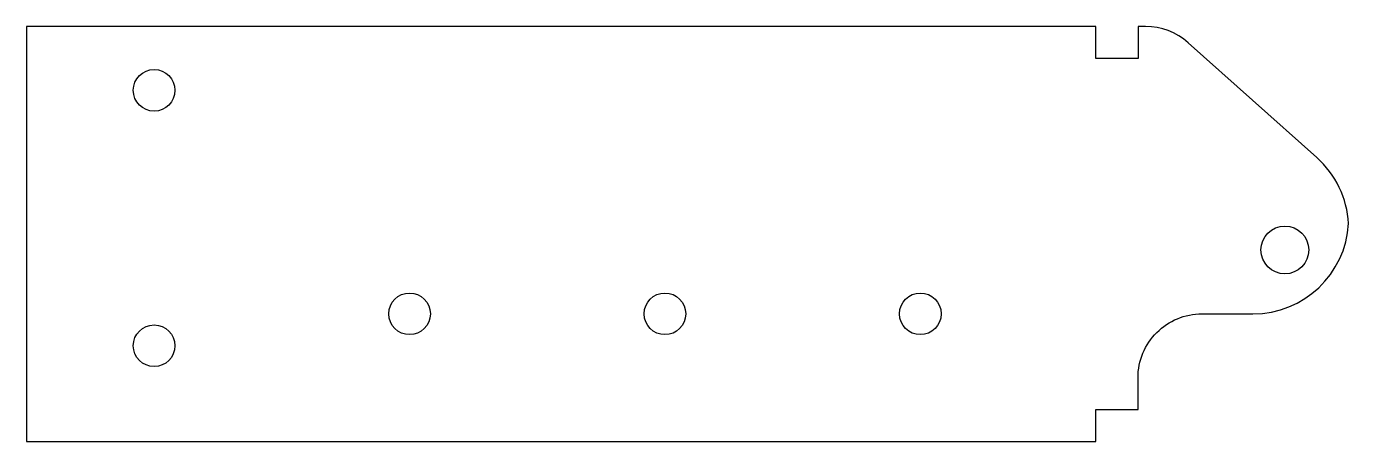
# Model space of a CAD drawing. Header units: inches. Extents: x -4.6 to 0.57, y -0.5 to 1.13.
import ezdxf

# ---------------------------------------------------------------- set-up
doc = ezdxf.new("R2010")
doc.units = ezdxf.units.IN
doc.header["$MEASUREMENT"] = 0

msp = doc.modelspace()

# ---------------------------------------------------------------- linework, layer by layer
msp.add_lwpolyline([(-0.4149, -0.5), (-0.4149, -0.375), (-0.25, -0.375), (-0.25, -0.25, -0.414214), (0, 0), (0.2, 0, 0.397548), (0.5744, 0.3535, 0.198733), (0.4498, 0.6118), (-0.0539, 1.0615, 0.184257), (-0.2204, 1.125), (-0.25, 1.125), (-0.25, 1), (-0.4149, 1), (-0.4149, 1.125), (-4.6024, 1.125), (-4.6024, -0.5)], format="xyb", close=True)
for centre, radius in [((-4.1024, 0.875), 0.0815), ((0.325, 0.25), 0.0935), ((-3.1024, 0), 0.0815), ((-2.1024, 0), 0.0815), ((-1.1024, 0), 0.0815), ((-4.1024, -0.125), 0.0815)]:
    msp.add_circle(centre, radius)

doc.saveas('drawing.dxf')
